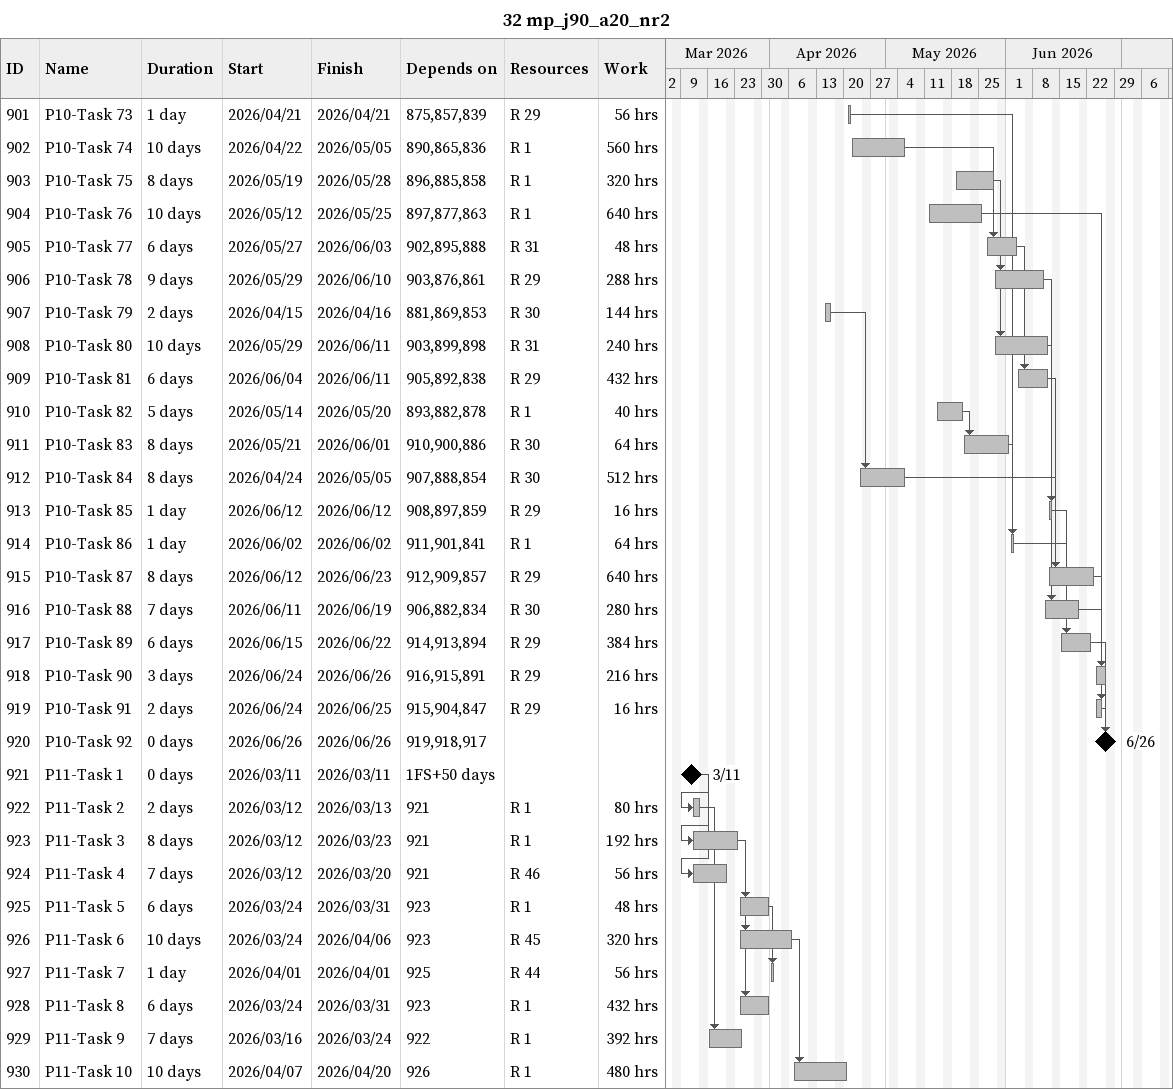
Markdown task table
32 mp_j90_a20_nr2

| ID | Task | Duration | Start | Finish | Predecessors | Resources | Work (h) |
|---|---|---|---|---|---|---|---|
| 901 | P10-Task 73 | 1d | 2026-04-21 | 2026-04-21 | 875, 857, 839 | R 29 | 56 |
| 902 | P10-Task 74 | 10d | 2026-04-22 | 2026-05-05 | 890, 865, 836 | R 1 | 560 |
| 903 | P10-Task 75 | 8d | 2026-05-19 | 2026-05-28 | 896, 885, 858 | R 1 | 320 |
| 904 | P10-Task 76 | 10d | 2026-05-12 | 2026-05-25 | 897, 877, 863 | R 1 | 640 |
| 905 | P10-Task 77 | 6d | 2026-05-27 | 2026-06-03 | 902, 895, 888 | R 31 | 48 |
| 906 | P10-Task 78 | 9d | 2026-05-29 | 2026-06-10 | 903, 876, 861 | R 29 | 288 |
| 907 | P10-Task 79 | 2d | 2026-04-15 | 2026-04-16 | 881, 869, 853 | R 30 | 144 |
| 908 | P10-Task 80 | 10d | 2026-05-29 | 2026-06-11 | 903, 899, 898 | R 31 | 240 |
| 909 | P10-Task 81 | 6d | 2026-06-04 | 2026-06-11 | 905, 892, 838 | R 29 | 432 |
| 910 | P10-Task 82 | 5d | 2026-05-14 | 2026-05-20 | 893, 882, 878 | R 1 | 40 |
| 911 | P10-Task 83 | 8d | 2026-05-21 | 2026-06-01 | 910, 900, 886 | R 30 | 64 |
| 912 | P10-Task 84 | 8d | 2026-04-24 | 2026-05-05 | 907, 888, 854 | R 30 | 512 |
| 913 | P10-Task 85 | 1d | 2026-06-12 | 2026-06-12 | 908, 897, 859 | R 29 | 16 |
| 914 | P10-Task 86 | 1d | 2026-06-02 | 2026-06-02 | 911, 901, 841 | R 1 | 64 |
| 915 | P10-Task 87 | 8d | 2026-06-12 | 2026-06-23 | 912, 909, 857 | R 29 | 640 |
| 916 | P10-Task 88 | 7d | 2026-06-11 | 2026-06-19 | 906, 882, 834 | R 30 | 280 |
| 917 | P10-Task 89 | 6d | 2026-06-15 | 2026-06-22 | 914, 913, 894 | R 29 | 384 |
| 918 | P10-Task 90 | 3d | 2026-06-24 | 2026-06-26 | 916, 915, 891 | R 29 | 216 |
| 919 | P10-Task 91 | 2d | 2026-06-24 | 2026-06-25 | 915, 904, 847 | R 29 | 16 |
| 920 | P10-Task 92 | 0d | 2026-06-26 | 2026-06-26 | 919, 918, 917 |  |  |
| 921 | P11-Task 1 | 0d | 2026-03-11 | 2026-03-11 | 1FS+50d |  |  |
| 922 | P11-Task 2 | 2d | 2026-03-12 | 2026-03-13 | 921 | R 1 | 80 |
| 923 | P11-Task 3 | 8d | 2026-03-12 | 2026-03-23 | 921 | R 1 | 192 |
| 924 | P11-Task 4 | 7d | 2026-03-12 | 2026-03-20 | 921 | R 46 | 56 |
| 925 | P11-Task 5 | 6d | 2026-03-24 | 2026-03-31 | 923 | R 1 | 48 |
| 926 | P11-Task 6 | 10d | 2026-03-24 | 2026-04-06 | 923 | R 45 | 320 |
| 927 | P11-Task 7 | 1d | 2026-04-01 | 2026-04-01 | 925 | R 44 | 56 |
| 928 | P11-Task 8 | 6d | 2026-03-24 | 2026-03-31 | 923 | R 1 | 432 |
| 929 | P11-Task 9 | 7d | 2026-03-16 | 2026-03-24 | 922 | R 1 | 392 |
| 930 | P11-Task 10 | 10d | 2026-04-07 | 2026-04-20 | 926 | R 1 | 480 |
